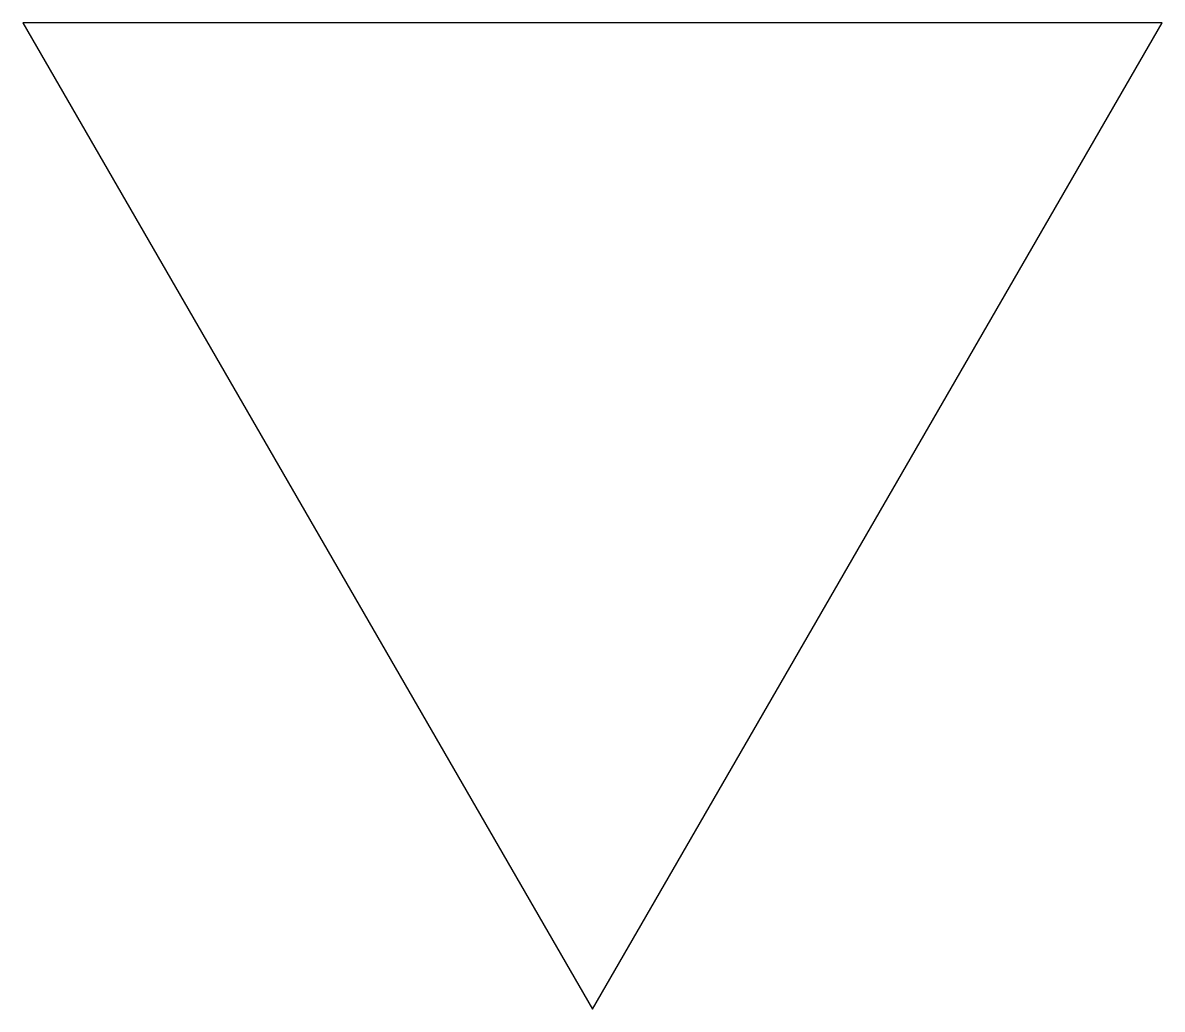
# Model space of a CAD drawing. Header units: millimetres. Extents: x -16.5 to 16.5, y -19.1 to 9.5.
import ezdxf

# ---------------------------------------------------------------- set-up
doc = ezdxf.new("R2010")
doc.units = ezdxf.units.MM
doc.layers.add('PATCH', color=1, linetype='Continuous')

msp = doc.modelspace()

# ---------------------------------------------------------------- linework, layer by layer
at = {"layer": 'PATCH'}
msp.add_lwpolyline([(0, -19.061), (16.507, 9.53), (-16.507, 9.53)], close=True, dxfattribs=at)

doc.saveas('drawing.dxf')
